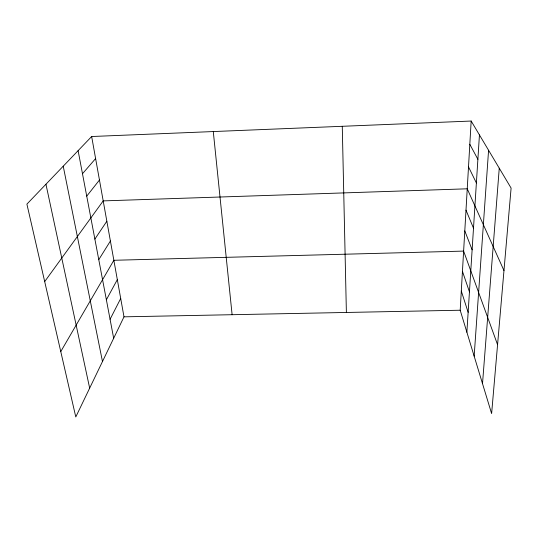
<?xml version="1.0" encoding="UTF-8"?>
<svg xmlns="http://www.w3.org/2000/svg" width="538" height="538" viewBox="0 0 538 538"><rect width="100%" height="100%" fill="white"/><g stroke="black" fill="none" stroke-linecap="round" stroke-linejoin="round"><path stroke-width="0.81" d="M471.167 121.043L511.1 188.078L491.618 413.594L460.192 310.224L471.167 121.043L91.655 136.517L26.9 204.124L75.784 416.957L123.996 316.835L91.655 136.517M466.876 332.208L479.439 134.937M474.153 356.143L488.578 150.277M482.512 383.641L499.257 168.199M110.068 319.29L120.707 298.476M106.369 299.767L117.324 279.632M60.767 351.576L113.854 260.284L463.621 251.098L497.569 344.697M98.77 259.672L110.398 241.004M94.87 239.094L106.847 221.219M44.694 281.589L103.202 200.896L467.233 188.804L503.971 270.574M86.732 196.148L99.456 180.022M82.482 173.734L95.609 158.569M123.996 316.835L460.192 310.224M469.815 144.285L477.885 159.315M468.504 166.861L476.379 182.96M465.995 210.143L473.501 228.186M464.792 230.896L472.122 249.82M462.445 271.34L469.445 291.885M461.308 291.045L468.141 312.336M45.945 184.238L89.664 388.133M63.228 166.202L102.476 361.536M78.111 150.66L113.673 338.281M213.283 131.554L232.113 314.71M342.269 126.296L346.385 312.464"/></g></svg>
